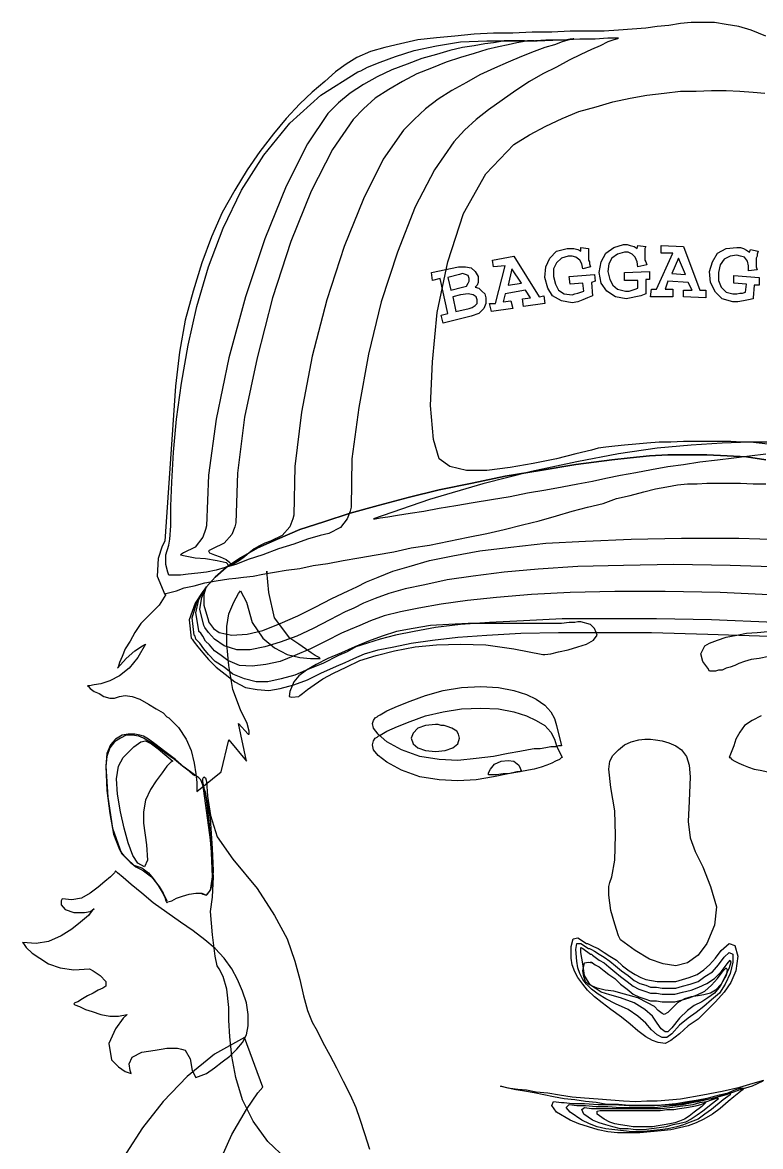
# Model space of a CAD drawing. Extents: x 115 to 1469, y 94 to 338.
# Drawn here: x 237.3565 to 237.5165, y 246.5537 to 246.7973 of the extents above; entities that cross this region are included whole.
import ezdxf

# ---------------------------------------------------------------- set-up
doc = ezdxf.new("R2010")
doc.units = 0
for name, color, linetype in [('1', 7, 'CONTINUOUS'), ('2', 7, 'CONTINUOUS'), ('4', 7, 'CONTINUOUS'), ('5', 7, 'CONTINUOUS'), ('7', 7, 'CONTINUOUS')]:
    doc.layers.add(name, color=color, linetype=linetype)

msp = doc.modelspace()

# ---------------------------------------------------------------- linework, layer by layer
at = {"layer": '1', "linetype": 'Continuous'}
for points in [[(237.5177, 246.70257), (237.5135, 246.7032), (237.5093, 246.70341), (237.50488, 246.70362), (237.50068, 246.70362), (237.49648, 246.70362), (237.49249, 246.70341), (237.48829, 246.70299), (237.4843, 246.70257), (237.47653, 246.70152), (237.46875, 246.70026), (237.46119, 246.699), (237.45404, 246.69753), (237.4469, 246.69606), (237.44017, 246.69437), (237.43366, 246.69269), (237.42756, 246.69102), (237.42189, 246.68912), (237.41664, 246.68744), (237.41181, 246.68534), (237.4076, 246.68345), (237.40382, 246.68135), (237.40067, 246.67925), (237.39835, 246.67715), (237.39647, 246.67505), (237.39563, 246.674), (237.39395, 246.67147), (237.39268, 246.6679), (237.3931, 246.66391)], [(237.39373, 246.66454), (237.39332, 246.66832), (237.39437, 246.67168), (237.39583, 246.6742), (237.39647, 246.67505), (237.39835, 246.67715), (237.40067, 246.67925), (237.40382, 246.68135), (237.4076, 246.68345), (237.41181, 246.68534), (237.41664, 246.68744), (237.42189, 246.68912), (237.42756, 246.69102), (237.43366, 246.69269), (237.44017, 246.69437), (237.4469, 246.69606), (237.45404, 246.69753), (237.46119, 246.699), (237.46875, 246.70026), (237.47653, 246.70152), (237.4843, 246.70257), (237.48829, 246.70299), (237.49249, 246.70341), (237.49648, 246.70362), (237.50068, 246.70362), (237.50488, 246.70362), (237.5093, 246.70341), (237.5135, 246.7032), (237.5177, 246.70257)], [(237.39478, 246.66559), (237.39415, 246.66937), (237.39478, 246.67231), (237.39583, 246.6742), (237.39647, 246.67505), (237.39835, 246.67715), (237.40067, 246.67925), (237.40382, 246.68135), (237.4076, 246.68345), (237.41181, 246.68534), (237.41664, 246.68744), (237.42189, 246.68912), (237.42756, 246.69102), (237.43366, 246.69269), (237.44017, 246.69437), (237.4469, 246.69606), (237.45404, 246.69753), (237.46119, 246.699), (237.46875, 246.70026), (237.47653, 246.70152), (237.4843, 246.70257), (237.48829, 246.70299), (237.49249, 246.70341), (237.49648, 246.70362), (237.50068, 246.70362), (237.50488, 246.70362), (237.5093, 246.70341), (237.5135, 246.7032), (237.5177, 246.70257)], [(237.39583, 246.66664), (237.395, 246.67021), (237.39542, 246.67273), (237.39605, 246.67441), (237.39647, 246.67505), (237.39835, 246.67715), (237.40067, 246.67925), (237.40382, 246.68135), (237.4076, 246.68345), (237.41181, 246.68534), (237.41664, 246.68744), (237.42189, 246.68912), (237.42756, 246.69102), (237.43366, 246.69269), (237.44017, 246.69437), (237.4469, 246.69606), (237.45404, 246.69753), (237.46119, 246.699), (237.46875, 246.70026), (237.47653, 246.70152), (237.4843, 246.70257), (237.48829, 246.70299), (237.49249, 246.70341), (237.49648, 246.70362), (237.50068, 246.70362), (237.50488, 246.70362), (237.5093, 246.70341), (237.5135, 246.7032), (237.5177, 246.70257)], [(237.5177, 246.70257), (237.5135, 246.7032), (237.5093, 246.70341), (237.50488, 246.70362), (237.50068, 246.70362), (237.49648, 246.70362), (237.49249, 246.70341), (237.48829, 246.70299), (237.4843, 246.70257), (237.47653, 246.70152), (237.46875, 246.70026), (237.46119, 246.699), (237.45404, 246.69753), (237.4469, 246.69606), (237.44017, 246.69437), (237.43366, 246.69269), (237.42756, 246.69102), (237.42189, 246.68912), (237.41664, 246.68744), (237.41181, 246.68534), (237.4076, 246.68345), (237.40382, 246.68135), (237.40067, 246.67925), (237.39835, 246.67715), (237.39647, 246.67505), (237.39625, 246.67462), (237.39583, 246.67336), (237.39583, 246.67105), (237.39688, 246.66769)], [(237.39688, 246.66769), (237.39688, 246.66748), (237.3973, 246.66685), (237.39794, 246.66601), (237.3992, 246.66516), (237.40193, 246.66454), (237.40529, 246.66475), (237.40865, 246.66559), (237.41244, 246.66706), (237.41622, 246.66874), (237.42, 246.67063), (237.42358, 246.67252), (237.42715, 246.6742), (237.42903, 246.67505), (237.43113, 246.6761), (237.43366, 246.67715), (237.43681, 246.6784), (237.44038, 246.67945), (237.4448, 246.68072), (237.44984, 246.68177), (237.45572, 246.68282), (237.46244, 246.68366), (237.47001, 246.6845), (237.47863, 246.68492), (237.4885, 246.68534), (237.49942, 246.68555), (237.51182, 246.68555), (237.52547, 246.68513)], [(237.52337, 246.67925), (237.50993, 246.67967), (237.49774, 246.67988), (237.48682, 246.67967), (237.47695, 246.67945), (237.46833, 246.67883), (237.46098, 246.6782), (237.45425, 246.67735), (237.44858, 246.67652), (237.44375, 246.67546), (237.43954, 246.67462), (237.43597, 246.67357), (237.43303, 246.67252), (237.43051, 246.67147), (237.42841, 246.67042), (237.42651, 246.66958), (237.42315, 246.6679), (237.41958, 246.66601), (237.41601, 246.66433), (237.41244, 246.66306), (237.40907, 246.66201), (237.40592, 246.66139), (237.40298, 246.66139), (237.40025, 246.66223), (237.39815, 246.6637), (237.39688, 246.66516), (237.39605, 246.66621), (237.39583, 246.66664)], [(237.52149, 246.67315), (237.50783, 246.67378), (237.49585, 246.674), (237.48493, 246.674), (237.47526, 246.67378), (237.46686, 246.67336), (237.45929, 246.67273), (237.45299, 246.6721), (237.44732, 246.67126), (237.44248, 246.67042), (237.43849, 246.66958), (237.43492, 246.66874), (237.43198, 246.66769), (237.42966, 246.66664), (237.42756, 246.6658), (237.42568, 246.66496), (237.42231, 246.66328), (237.41895, 246.66159), (237.41559, 246.66013), (237.41244, 246.65886), (237.40929, 246.65823), (237.40634, 246.65781), (237.40361, 246.65802), (237.40109, 246.65908), (237.39962, 246.66013), (237.39815, 246.66118), (237.3971, 246.66244), (237.39625, 246.66328), (237.39563, 246.66433), (237.3952, 246.66496), (237.39478, 246.66538), (237.39478, 246.66559)], [(237.51959, 246.66727), (237.50593, 246.6679), (237.49396, 246.66811), (237.48304, 246.66811), (237.47358, 246.66811), (237.46518, 246.66769), (237.45782, 246.66727), (237.45152, 246.66685), (237.44605, 246.66621), (237.44143, 246.66538), (237.43744, 246.66454), (237.43408, 246.6637), (237.43135, 246.66286), (237.42883, 246.66201), (237.42693, 246.66096), (237.42504, 246.66013), (237.42168, 246.65844), (237.41853, 246.65718), (237.41559, 246.65592), (237.41264, 246.65508), (237.40971, 246.65445), (237.40719, 246.65445), (237.40466, 246.65508), (237.40214, 246.65613), (237.40025, 246.65761), (237.39835, 246.65886), (237.39688, 246.66034), (237.39583, 246.66159), (237.395, 246.66286), (237.39415, 246.6637), (237.39395, 246.66433), (237.39373, 246.66454)], [(237.41643, 246.6513), (237.41664, 246.65151), (237.41727, 246.65193), (237.41832, 246.65277), (237.41979, 246.65382), (237.42168, 246.65508), (237.42399, 246.65634), (237.42673, 246.65761), (237.42966, 246.65908), (237.43324, 246.66013), (237.43723, 246.66118), (237.44165, 246.66201), (237.44627, 246.66244), (237.45152, 246.66264), (237.45699, 246.66244), (237.46308, 246.66159), (237.46938, 246.66034), (237.4698, 246.66034), (237.47106, 246.66054), (237.47275, 246.66096), (237.47485, 246.66139), (237.47695, 246.66201), (237.47883, 246.66264), (237.48031, 246.66349), (237.48115, 246.66454), (237.48093, 246.66516), (237.48052, 246.66601), (237.47988, 246.66664), (237.47968, 246.66685), (237.47758, 246.66748), (237.47737, 246.66748), (237.47695, 246.66748), (237.47631, 246.66727), (237.47505, 246.66727), (237.47338, 246.66706), (237.47128, 246.66706), (237.46854, 246.66706), (237.46518, 246.66706), (237.46139, 246.66706), (237.45741, 246.66706), (237.4532, 246.66706), (237.449, 246.66685), (237.445, 246.66664), (237.44122, 246.66601), (237.43765, 246.66538), (237.4345, 246.66433), (237.43156, 246.66328), (237.42861, 246.66201), (237.42568, 246.66076), (237.42273, 246.65949), (237.42021, 246.65823), (237.41811, 246.65697), (237.41643, 246.65571), (237.41538, 246.65445), (237.41454, 246.65235), (237.41433, 246.6513), (237.41496, 246.65109), (237.41643, 246.6513)], [(237.3931, 246.66391), (237.39332, 246.6637), (237.39373, 246.66306), (237.39458, 246.66201), (237.39563, 246.66076), (237.39688, 246.65928), (237.39857, 246.65761), (237.40045, 246.65613), (237.40256, 246.65445), (237.40487, 246.65319), (237.40739, 246.65277), (237.40992, 246.65256), (237.41244, 246.65298), (237.41538, 246.65382), (237.41832, 246.65487), (237.42126, 246.65634), (237.42463, 246.65781), (237.42651, 246.65866), (237.42841, 246.65949), (237.43072, 246.66054), (237.43366, 246.66139), (237.43702, 246.66201), (237.4408, 246.66286), (237.44542, 246.66349), (237.45089, 246.66411), (237.45719, 246.66454), (237.46455, 246.66496), (237.47275, 246.66516), (237.4822, 246.66516), (237.49292, 246.66516), (237.5051, 246.66475), (237.51854, 246.66433)], [(237.50551, 246.65676), (237.5051, 246.65739), (237.50405, 246.65886), (237.50363, 246.66054), (237.50446, 246.66223), (237.50551, 246.66286), (237.5072, 246.66349), (237.50908, 246.66411), (237.5114, 246.66454), (237.5135, 246.66496), (237.51581, 246.66516), (237.51812, 246.66538)], [(237.51833, 246.65991), (237.51623, 246.65949), (237.51455, 246.65928), (237.51308, 246.65886), (237.51182, 246.65844), (237.51098, 246.65802), (237.50993, 246.65761), (237.50908, 246.65739), (237.50825, 246.65697), (237.5074, 246.65697), (237.50678, 246.65676), (237.50615, 246.65676), (237.50551, 246.65676)], [(237.43366, 246.6471), (237.43408, 246.64731), (237.43555, 246.64815), (237.43786, 246.6492), (237.4406, 246.65025), (237.44395, 246.65151), (237.44774, 246.65256), (237.45173, 246.65319), (237.45594, 246.6534), (237.45971, 246.65319), (237.46308, 246.65256), (237.46581, 246.65172), (237.46791, 246.65067), (237.4698, 246.64941), (237.47106, 246.64794), (237.4719, 246.64647), (237.47233, 246.645), (237.47338, 246.64058), (237.47316, 246.64058), (237.47275, 246.64058), (237.47211, 246.64037), (237.47106, 246.64037), (237.47001, 246.64017), (237.46875, 246.63995), (237.46749, 246.63995), (237.46623, 246.63974), (237.46434, 246.63932), (237.46181, 246.6389), (237.45866, 246.63827), (237.45488, 246.63785), (237.45089, 246.63743), (237.4469, 246.63764), (237.4427, 246.63827), (237.4387, 246.63974), (237.43555, 246.64142), (237.43366, 246.6431), (237.43261, 246.64437), (237.4324, 246.64542), (237.43261, 246.64605), (237.43303, 246.64667), (237.43345, 246.64689), (237.43366, 246.6471)], [(237.3952, 246.63323), (237.39478, 246.63365), (237.39352, 246.63449), (237.39163, 246.63596), (237.38975, 246.63764), (237.38743, 246.63932), (237.38554, 246.64079), (237.38386, 246.64205), (237.38281, 246.64269), (237.38196, 246.64289), (237.38091, 246.6431), (237.37944, 246.6431), (237.37819, 246.64289), (237.37671, 246.64205), (237.37566, 246.64079), (237.37482, 246.6389), (237.37461, 246.63617), (237.37503, 246.62945), (237.37608, 246.62273), (237.37798, 246.61726), (237.38071, 246.61474), (237.38239, 246.61411), (237.38386, 246.61306), (237.38491, 246.61179), (237.38596, 246.61032), (237.3868, 246.60886), (237.38743, 246.6078), (237.38764, 246.60696), (237.38785, 246.60654), (237.38806, 246.60675), (237.3889, 246.60696), (237.38995, 246.60759), (237.39121, 246.60801), (237.39268, 246.60844), (237.39415, 246.60864), (237.39542, 246.60864), (237.39647, 246.60822), (237.39668, 246.60844), (237.3973, 246.60927), (237.39773, 246.61074), (237.39794, 246.61348), (237.39773, 246.61831), (237.3973, 246.62483), (237.39625, 246.6305), (237.3952, 246.63323)], [(237.38911, 246.63722), (237.3887, 246.63701), (237.38785, 246.63617), (237.3868, 246.6347), (237.38554, 246.63302), (237.38428, 246.63113), (237.38323, 246.62881), (237.38281, 246.6263), (237.38281, 246.62378), (237.38344, 246.61915), (237.38365, 246.61579), (237.38301, 246.61432), (237.38155, 246.61516), (237.3805, 246.61684), (237.37944, 246.61957), (237.37861, 246.62273), (237.37776, 246.6263), (237.37713, 246.63008), (237.37693, 246.63343), (237.37734, 246.63617), (237.37839, 246.63807), (237.38071, 246.64037), (237.38218, 246.64142), (237.38323, 246.64163), (237.38449, 246.641), (237.38596, 246.63995), (237.38743, 246.63869), (237.3887, 246.63764), (237.38911, 246.63722)], [(237.4927, 246.64205), (237.49375, 246.64184), (237.49522, 246.64163), (237.49669, 246.64122), (237.49816, 246.64058), (237.49942, 246.63974), (237.50047, 246.63827), (237.5011, 246.63638), (237.50131, 246.63386), (237.5011, 246.62861), (237.50089, 246.62419), (237.50131, 246.62062), (237.50236, 246.61768), (237.50405, 246.61432), (237.50573, 246.61011), (237.50698, 246.6057), (237.50657, 246.60171), (237.50488, 246.59772), (237.503, 246.5952), (237.50068, 246.59352), (237.49816, 246.59288), (237.49543, 246.5933), (237.49249, 246.59435), (237.48934, 246.59625), (237.48619, 246.59855), (237.48577, 246.5994), (237.48493, 246.60192), (237.48409, 246.60486), (237.48367, 246.60822), (237.48367, 246.61011), (237.48388, 246.61096), (237.4843, 246.61221), (237.48493, 246.61579), (237.48514, 246.62125), (237.48493, 246.6265), (237.48409, 246.63155), (237.48367, 246.63554), (237.48388, 246.63722), (237.48451, 246.63848), (237.48577, 246.63974), (237.48703, 246.64079), (237.4885, 246.64142), (237.49019, 246.64184), (237.49144, 246.64205), (237.4927, 246.64205)], [(237.41369, 246.55107), (237.40971, 246.55485), (237.40655, 246.55926), (237.40424, 246.56389), (237.40277, 246.56872), (237.40193, 246.57334), (237.40151, 246.57754), (237.4013, 246.58111), (237.4013, 246.58385), (237.40088, 246.58784), (237.40004, 246.59057), (237.3992, 246.59225), (237.39878, 246.59288), (237.39835, 246.59498), (237.39773, 246.5996), (237.3973, 246.60465), (237.39773, 246.6078), (237.39794, 246.61221), (237.3973, 246.6202), (237.39625, 246.62818), (237.39563, 246.63238), (237.39563, 246.63343), (237.39583, 246.63386), (237.39625, 246.63365), (237.39647, 246.63281), (237.39668, 246.62966), (237.3973, 246.62545), (237.39878, 246.62083), (237.40214, 246.61599), (237.40739, 246.60969), (237.41117, 246.60381), (237.41391, 246.59877), (237.41559, 246.59393), (237.41664, 246.58994), (237.41748, 246.58637), (237.41832, 246.58321), (237.41937, 246.5807), (237.42042, 246.57881), (237.42168, 246.57628), (237.42315, 246.57355), (237.42463, 246.57082), (237.42609, 246.56788), (237.42756, 246.56494), (237.42883, 246.5622), (237.42966, 246.55969), (237.43072, 246.55653), (237.43177, 246.55317)], [(237.48662, 246.59288), (237.48808, 246.59183), (237.48934, 246.591), (237.4906, 246.59036), (237.49165, 246.58994), (237.49292, 246.58973), (237.49417, 246.58952), (237.49543, 246.58952), (237.49669, 246.58952), (237.49816, 246.58952), (237.49963, 246.58994), (237.5011, 246.59036), (237.50278, 246.591), (237.50425, 246.59205), (237.50551, 246.5931), (237.50678, 246.59457), (237.50803, 246.59625), (237.50972, 246.59772), (237.51098, 246.5973), (237.51161, 246.59498), (237.51119, 246.59183), (237.51013, 246.58931), (237.50867, 246.58721), (237.50678, 246.58511), (237.50488, 246.58321), (237.503, 246.58133), (237.50089, 246.57986), (237.499, 246.57818), (237.49711, 246.57671), (237.49585, 246.57608), (237.49438, 246.57628), (237.49312, 246.57671), (237.49165, 246.57754), (237.48997, 246.57881), (237.48829, 246.58028), (237.4864, 246.58175), (237.48409, 246.58343), (237.4822, 246.5849), (237.48052, 246.58616), (237.47905, 246.58763), (237.478, 246.58889), (237.47695, 246.59036), (237.47631, 246.59162), (237.47568, 246.5931), (237.47548, 246.59457), (237.47548, 246.59709), (237.4759, 246.59877), (237.47695, 246.59898), (237.47883, 246.59772), (237.47905, 246.59772), (237.47947, 246.5975), (237.48031, 246.59709), (237.48136, 246.59667), (237.48262, 246.59582), (237.48388, 246.59498), (237.48535, 246.59415), (237.48662, 246.59288)], [(237.4864, 246.59183), (237.48787, 246.59078), (237.48913, 246.58973), (237.49039, 246.5891), (237.49165, 246.58868), (237.4927, 246.58826), (237.49396, 246.58826), (237.49522, 246.58805), (237.49669, 246.58805), (237.49816, 246.58805), (237.49963, 246.58847), (237.50131, 246.58889), (237.503, 246.58952), (237.50446, 246.59057), (237.50615, 246.59162), (237.5074, 246.5931), (237.50867, 246.59477), (237.50972, 246.59582), (237.51056, 246.5954), (237.51056, 246.59372), (237.50993, 246.5912), (237.50888, 246.58889), (237.50762, 246.587), (237.50593, 246.58553), (237.50425, 246.58406), (237.50258, 246.5828), (237.50089, 246.58153), (237.499, 246.58006), (237.49732, 246.57818), (237.49627, 246.57733), (237.49522, 246.57733), (237.49417, 246.57796), (237.49292, 246.57901), (237.49165, 246.58048), (237.48997, 246.58196), (237.48787, 246.58343), (237.48514, 246.58469), (237.48304, 246.58574), (237.48136, 246.58679), (237.47988, 246.58784), (237.47883, 246.58889), (237.478, 246.58994), (237.47737, 246.5912), (237.47695, 246.59247), (237.47673, 246.59393), (237.47653, 246.59645), (237.47673, 246.59772), (237.47758, 246.59772), (237.47926, 246.59667), (237.47947, 246.59667), (237.47988, 246.59645), (237.48052, 246.59604), (237.48157, 246.5954), (237.48262, 246.59477), (237.48388, 246.59393), (237.48514, 246.59288), (237.4864, 246.59183)], [(237.47968, 246.5954), (237.47988, 246.5954), (237.4801, 246.5952), (237.48073, 246.59477), (237.48157, 246.59415), (237.48262, 246.59352), (237.48367, 246.59267), (237.48493, 246.59162), (237.48619, 246.59057), (237.48767, 246.58952), (237.48892, 246.58847), (237.49019, 246.58784), (237.49144, 246.58742), (237.4927, 246.587), (237.49396, 246.587), (237.49522, 246.58679), (237.49648, 246.58679), (237.49795, 246.58679), (237.49963, 246.58721), (237.50153, 246.58763), (237.5032, 246.58826), (237.50488, 246.5891), (237.50657, 246.59015), (237.50803, 246.59162), (237.5093, 246.5933), (237.50993, 246.59415), (237.51013, 246.59372), (237.50972, 246.59247), (237.50888, 246.59057), (237.50783, 246.58847), (237.50657, 246.587), (237.5051, 246.58595), (237.50383, 246.58511), (237.50215, 246.58427), (237.50068, 246.58321), (237.499, 246.58153), (237.49732, 246.57943), (237.49648, 246.57859), (237.49585, 246.57859), (237.49501, 246.57923), (237.49417, 246.58048), (237.49312, 246.58196), (237.49144, 246.58343), (237.48913, 246.5849), (237.48619, 246.58595), (237.48388, 246.58658), (237.48199, 246.58721), (237.48073, 246.58805), (237.47968, 246.58868), (237.47905, 246.58973), (237.47842, 246.59078), (237.47821, 246.59183), (237.478, 246.5933), (237.47758, 246.59582), (237.47758, 246.59687), (237.478, 246.59667), (237.47968, 246.5954)], [(237.47968, 246.59372), (237.47988, 246.59372), (237.4801, 246.59352), (237.48073, 246.5931), (237.48157, 246.59267), (237.48262, 246.59183), (237.48367, 246.591), (237.48493, 246.59015), (237.48619, 246.58889), (237.48767, 246.58784), (237.48892, 246.58679), (237.49019, 246.58616), (237.49144, 246.58574), (237.4927, 246.58532), (237.49396, 246.58532), (237.49522, 246.58511), (237.49648, 246.58511), (237.49795, 246.58511), (237.49963, 246.58553), (237.5011, 246.58595), (237.50278, 246.58658), (237.50446, 246.58742), (237.50593, 246.58868), (237.5072, 246.59015), (237.50845, 246.59183), (237.50908, 246.59247), (237.5093, 246.59205), (237.50908, 246.59078), (237.50803, 246.58889), (237.50678, 246.58763), (237.50573, 246.587), (237.50425, 246.58658), (237.503, 246.58637), (237.50153, 246.58616), (237.50005, 246.58574), (237.49858, 246.5849), (237.49732, 246.58364), (237.49648, 246.5828), (237.49564, 246.58238), (237.49522, 246.58259), (237.49438, 246.58321), (237.49355, 246.58406), (237.49207, 246.5849), (237.48997, 246.58595), (237.48703, 246.58679), (237.48472, 246.58742), (237.48283, 246.58763), (237.48115, 246.58805), (237.4801, 246.58847), (237.47926, 246.58889), (237.47863, 246.58952), (237.47821, 246.59057), (237.478, 246.59183), (237.47842, 246.59352), (237.47926, 246.59372), (237.4801, 246.59352), (237.47968, 246.59372)], [(237.51707, 246.56788), (237.51476, 246.56683), (237.51203, 246.56599), (237.50908, 246.56494), (237.50593, 246.56409), (237.50236, 246.56347), (237.49879, 246.56284), (237.4948, 246.56262), (237.4927, 246.56262), (237.49039, 246.56262), (237.48808, 246.56262), (237.48577, 246.56284), (237.48325, 246.56284), (237.48093, 246.56326), (237.47863, 246.56347), (237.47631, 246.56389), (237.474, 246.56409), (237.47169, 246.56452), (237.46959, 246.56494), (237.46749, 246.56536), (237.46539, 246.56577), (237.46349, 246.56599), (237.46181, 246.56641), (237.46014, 246.56683), (237.46034, 246.56683), (237.46119, 246.56662), (237.46224, 246.56641), (237.46392, 246.56619), (237.46581, 246.56599), (237.46791, 246.56557), (237.47043, 246.56536), (237.47295, 246.56494), (237.47568, 246.56452), (237.47842, 246.56431), (237.48136, 246.56409), (237.48409, 246.56389), (237.48682, 246.56367), (237.48955, 246.56347), (237.49187, 246.56367), (237.49417, 246.56367), (237.49921, 246.56409), (237.50405, 246.56494), (237.50825, 246.56577), (237.51203, 246.56662), (237.51497, 246.56746), (237.51728, 246.56809)], [(237.50783, 246.56199), (237.50615, 246.56074), (237.50425, 246.55969), (237.50258, 246.55884), (237.50089, 246.55821), (237.499, 246.55779), (237.49711, 246.55737), (237.49501, 246.55716), (237.4927, 246.55695), (237.49039, 246.55674), (237.48787, 246.55674), (237.48556, 246.55674), (237.48346, 246.55695), (237.48136, 246.55737), (237.47926, 246.558), (237.47715, 246.55864), (237.47526, 246.55947), (237.47233, 246.56115), (237.47128, 246.56262), (237.47169, 246.56347), (237.47338, 246.56326), (237.474, 246.56326), (237.47568, 246.56304), (237.47842, 246.56304), (237.48136, 246.56284), (237.48472, 246.56284), (237.48808, 246.56262), (237.49102, 246.56262), (237.49355, 246.56262), (237.49585, 246.56284), (237.49816, 246.56304), (237.50068, 246.56347), (237.503, 246.56389), (237.5053, 246.56431), (237.50762, 246.56494), (237.50951, 246.56536), (237.51098, 246.56599), (237.51203, 246.56641), (237.51266, 246.56641), (237.51287, 246.56641), (237.51266, 246.56599), (237.51182, 246.56536), (237.51077, 246.56452), (237.50951, 246.56347), (237.50783, 246.56199)], [(237.50593, 246.56179), (237.50446, 246.56074), (237.503, 246.55969), (237.50131, 246.55905), (237.49984, 246.55842), (237.49837, 246.558), (237.49648, 246.55758), (237.4948, 246.55737), (237.4927, 246.55716), (237.4906, 246.55695), (237.48872, 246.55695), (237.48682, 246.55716), (237.48493, 246.55737), (237.48304, 246.55758), (237.48115, 246.558), (237.47947, 246.55864), (237.47778, 246.55947), (237.47526, 246.56115), (237.47443, 246.5622), (237.47505, 246.56284), (237.47673, 246.56262), (237.47737, 246.56262), (237.47863, 246.56262), (237.48093, 246.56242), (237.48346, 246.56242), (237.48619, 246.5622), (237.48892, 246.5622), (237.49144, 246.5622), (237.49355, 246.5622), (237.49543, 246.56242), (237.49753, 246.56262), (237.49963, 246.56284), (237.50173, 246.56326), (237.50363, 246.56367), (237.50551, 246.56409), (237.5072, 246.56452), (237.50845, 246.56494), (237.50993, 246.56536), (237.50993, 246.56494), (237.50845, 246.56389), (237.50593, 246.56179)], [(237.50405, 246.56137), (237.50278, 246.56052), (237.50153, 246.55969), (237.50026, 246.55905), (237.49879, 246.55864), (237.49753, 246.55842), (237.49606, 246.558), (237.49459, 246.55779), (237.49292, 246.55758), (237.49124, 246.55737), (237.48955, 246.55737), (237.48787, 246.55758), (237.48619, 246.55758), (237.48451, 246.558), (237.48304, 246.55842), (237.48157, 246.55884), (237.4801, 246.55947), (237.47821, 246.56074), (237.47778, 246.56179), (237.47842, 246.5622), (237.47988, 246.56199), (237.48031, 246.56199), (237.48136, 246.56199), (237.48325, 246.56199), (237.48514, 246.56199), (237.48745, 246.56199), (237.48977, 246.56199), (237.49187, 246.56199), (237.49355, 246.56199), (237.49501, 246.56199), (237.4969, 246.5622), (237.49858, 246.56242), (237.50026, 246.56262), (237.50194, 246.56284), (237.50341, 246.56326), (237.50488, 246.56347), (237.50593, 246.56389), (237.5072, 246.56431), (237.5074, 246.56409), (237.50615, 246.56304), (237.50405, 246.56137)], [(237.48325, 246.56157), (237.48346, 246.56157), (237.48451, 246.56157), (237.48577, 246.56157), (237.48724, 246.56157), (237.48892, 246.56157), (237.4906, 246.56157), (237.49229, 246.56157), (237.49355, 246.56157), (237.4948, 246.56157), (237.49627, 246.56179), (237.49774, 246.56179), (237.499, 246.56199), (237.50047, 246.5622), (237.50173, 246.56242), (237.50278, 246.56262), (237.50363, 246.56284), (237.50468, 246.56326), (237.50468, 246.56326), (237.50383, 246.56242), (237.50215, 246.56115), (237.5011, 246.56032), (237.50005, 246.55969), (237.499, 246.55926), (237.49795, 246.55884), (237.4969, 246.55864), (237.49564, 246.55842), (237.49438, 246.55821), (237.49312, 246.558), (237.49165, 246.558), (237.49019, 246.558), (237.48892, 246.558), (237.48767, 246.55821), (237.48619, 246.55842), (237.48493, 246.55864), (237.48388, 246.55905), (237.48262, 246.55969), (237.48115, 246.56074), (237.48115, 246.56137), (237.48178, 246.56157), (237.48325, 246.56157)]]:
    msp.add_lwpolyline(points, dxfattribs=at)
at = {"layer": '2', "linetype": 'Continuous'}
for points in [[(237.38764, 246.67336), (237.38764, 246.67336), (237.38617, 246.67105), (237.38365, 246.66853), (237.38218, 246.66706), (237.38091, 246.66516), (237.37986, 246.66328), (237.37881, 246.66159), (237.37819, 246.65991), (237.37756, 246.65866), (237.37734, 246.65781), (237.37713, 246.65739), (237.37903, 246.65949), (237.38091, 246.66118), (237.3826, 246.66223), (237.38323, 246.66264), (237.38155, 246.65971), (237.37966, 246.65739), (237.37756, 246.65571), (237.37546, 246.65466), (237.37356, 246.65403), (237.37209, 246.65382), (237.37104, 246.65361), (237.37062, 246.65361), (237.37083, 246.6534), (237.37125, 246.65298), (237.37209, 246.65235), (237.37314, 246.65193), (237.37419, 246.6513), (237.37546, 246.65088), (237.37651, 246.65088), (237.37756, 246.6513), (237.37881, 246.65151), (237.38029, 246.6513), (237.38196, 246.65067), (237.38386, 246.64962), (237.38554, 246.64857), (237.38701, 246.64772), (237.38785, 246.64689), (237.38827, 246.64667), (237.39037, 246.64457), (237.39205, 246.64205), (237.3931, 246.63953), (237.39373, 246.6368), (237.39415, 246.63449), (237.39437, 246.6326), (237.39437, 246.63113), (237.39437, 246.63071), (237.39962, 246.63491), (237.4013, 246.64184), (237.40508, 246.63722), (237.4034, 246.64542), (237.4055, 246.6431), (237.40571, 246.6431), (237.40571, 246.64374), (237.40529, 246.64542), (237.40382, 246.64836), (237.40214, 246.65277), (237.4013, 246.65802), (237.40088, 246.66264), (237.40088, 246.66643), (237.4013, 246.66916), (237.40235, 246.67168), (237.4034, 246.67357), (237.40382, 246.6742), (237.40508, 246.67168), (237.40634, 246.66727), (237.40865, 246.66391), (237.41117, 246.66181), (237.41391, 246.66034), (237.41664, 246.65971), (237.41895, 246.65949), (237.42042, 246.65949), (237.42105, 246.65949), (237.42105, 246.65949), (237.42084, 246.65971), (237.42042, 246.65991), (237.42, 246.66013), (237.41916, 246.66076), (237.4179, 246.66159), (237.41643, 246.66264), (237.41454, 246.66391), (237.41117, 246.66832), (237.40992, 246.67378), (237.40949, 246.6784), (237.40949, 246.67798)], [(237.39395, 246.63407), (237.39352, 246.63428), (237.39268, 246.63512), (237.39121, 246.63617), (237.38953, 246.63764), (237.38764, 246.6389), (237.38575, 246.64037), (237.38406, 246.64142), (237.38281, 246.64227), (237.38176, 246.64269), (237.38029, 246.64289), (237.37903, 246.64289), (237.37776, 246.64227), (237.37651, 246.64142), (237.37546, 246.64017), (237.37482, 246.63827), (237.37461, 246.63617), (237.37482, 246.63092), (237.37546, 246.62588), (237.37629, 246.62146), (237.37756, 246.6181), (237.37776, 246.61768), (237.37861, 246.61663), (237.37986, 246.61537), (237.38113, 246.61432), (237.38196, 246.61389), (237.38281, 246.61348), (237.38365, 246.61284), (237.38449, 246.61221), (237.38533, 246.61116), (237.38617, 246.61011), (237.38701, 246.60864), (237.38785, 246.60696)], [(237.3952, 246.60864), (237.39563, 246.60844), (237.39647, 246.60822), (237.3973, 246.60927), (237.39773, 246.61221), (237.39752, 246.61747), (237.3971, 246.62356), (237.39647, 246.62903), (237.39563, 246.63281)], [(237.37671, 246.61348), (237.37651, 246.61306), (237.37566, 246.61221), (237.37441, 246.61116), (237.37293, 246.60991), (237.37125, 246.60864), (237.36936, 246.60759), (237.36726, 246.60717), (237.36516, 246.60739), (237.36495, 246.60696), (237.36495, 246.60612), (237.36579, 246.60507), (237.36768, 246.60444), (237.36999, 246.60444), (237.37125, 246.60465), (237.37188, 246.60507), (237.37209, 246.60528), (237.37167, 246.60486), (237.37083, 246.60381), (237.36915, 246.60234), (237.36726, 246.60087), (237.36495, 246.5994), (237.36222, 246.59814), (237.35949, 246.59772), (237.35654, 246.59793), (237.35675, 246.59772), (237.35738, 246.59687), (237.35864, 246.59562), (237.36032, 246.59457), (237.36222, 246.5933), (237.36474, 246.59247), (237.36768, 246.59205), (237.37104, 246.59225), (237.37188, 246.59183), (237.37336, 246.59078), (237.37461, 246.58952), (237.37461, 246.58847), (237.37398, 246.58805), (237.37293, 246.58763), (237.37188, 246.587), (237.37062, 246.58637), (237.36957, 246.58574), (237.36852, 246.58511), (237.36789, 246.5849), (237.36768, 246.58469), (237.36789, 246.58448), (237.36894, 246.58406), (237.3702, 246.58343), (237.37167, 246.58301), (237.37356, 246.58238), (237.37546, 246.58196), (237.37734, 246.58196), (237.37924, 246.58238), (237.37839, 246.58153), (237.37671, 246.57923), (237.37524, 246.57608), (237.37587, 246.5725), (237.37629, 246.57208), (237.37734, 246.57103), (237.37881, 246.56998), (237.38008, 246.56956), (237.37986, 246.57019), (237.37966, 246.57166), (237.38029, 246.57313), (237.38239, 246.57418), (237.38386, 246.57439), (237.38533, 246.5746), (237.38659, 246.57481), (237.38785, 246.57503), (237.38911, 246.57503), (237.39016, 246.57503), (237.391, 246.57481), (237.39185, 246.5746), (237.3929, 246.57271), (237.39332, 246.57019), (237.39415, 246.56872), (237.39647, 246.56956), (237.39815, 246.57082), (237.39983, 246.57208), (237.40151, 246.57334), (237.40298, 246.57481), (237.40424, 246.57628), (237.40508, 246.57796), (237.4055, 246.57986), (237.4055, 246.58238), (237.40508, 246.5849), (237.40424, 246.58742), (237.40319, 246.58994), (237.40193, 246.59225), (237.40025, 246.59457), (237.39835, 246.59667), (237.39605, 246.59855), (237.39352, 246.60045), (237.3908, 246.60234), (237.38785, 246.60444), (237.38491, 246.60654), (237.38239, 246.60864), (237.38008, 246.61054), (237.37839, 246.61201), (237.37713, 246.61306), (237.37671, 246.61348)]]:
    msp.add_lwpolyline(points, dxfattribs=at)
at = {"layer": '4', "linetype": 'Continuous'}
for points in [[(237.45005, 246.77149), (237.44585, 246.7654), (237.44165, 246.75741), (237.43786, 246.74754), (237.43429, 246.73682), (237.43156, 246.72547), (237.42946, 246.71392), (237.42798, 246.70278), (237.42778, 246.69227), (237.42756, 246.69144), (237.42693, 246.68975), (237.42546, 246.68786), (237.42294, 246.6866), (237.42105, 246.68618), (237.41832, 246.68534), (237.41538, 246.68429), (237.41202, 246.68324), (237.40865, 246.68198), (237.4055, 246.68093), (237.40277, 246.67988), (237.40045, 246.67925), (237.39857, 246.67862), (237.39647, 246.6782), (237.39458, 246.67798), (237.39247, 246.67778), (237.3908, 246.67757), (237.38953, 246.67757), (237.3887, 246.67757), (237.38827, 246.67757), (237.38806, 246.6782), (237.38764, 246.67988), (237.38764, 246.68198), (237.38827, 246.68408), (237.38848, 246.68534), (237.3887, 246.68828), (237.3887, 246.69249), (237.3889, 246.69774), (237.38932, 246.70425), (237.38995, 246.7114), (237.391, 246.71917), (237.39247, 246.72737), (237.39437, 246.73577), (237.39688, 246.74439), (237.40004, 246.75279), (237.40403, 246.76098), (237.40886, 246.76855), (237.41454, 246.77549), (237.42126, 246.78158), (237.42925, 246.78662), (237.42988, 246.78683), (237.43135, 246.78767), (237.43408, 246.78872), (237.43744, 246.78998), (237.44143, 246.79124), (237.44627, 246.79229), (237.45152, 246.79314), (237.45719, 246.79334), (237.46287, 246.79334), (237.46812, 246.79334), (237.47316, 246.79356), (237.47737, 246.79376), (237.48073, 246.79376), (237.48346, 246.79398), (237.48514, 246.79398), (237.48577, 246.79398), (237.48556, 246.79376), (237.48472, 246.79356), (237.48346, 246.79314), (237.48178, 246.79229), (237.47988, 246.79146), (237.47758, 246.79041), (237.47505, 246.78914), (237.47233, 246.78767), (237.46938, 246.78621), (237.46644, 246.78452), (237.46349, 246.78263), (237.46056, 246.78052), (237.45761, 246.77842), (237.45488, 246.77632), (237.45236, 246.77402), (237.45005, 246.77149)], [(237.43912, 246.77402), (237.43471, 246.76771), (237.43051, 246.7591), (237.42631, 246.7488), (237.42253, 246.73724), (237.41937, 246.72505), (237.41706, 246.71286), (237.41559, 246.7011), (237.41538, 246.69059), (237.41517, 246.68975), (237.41454, 246.68807), (237.41286, 246.68618), (237.41034, 246.68492), (237.40907, 246.6845), (237.40781, 246.68387), (237.40676, 246.68324), (237.40571, 246.6824), (237.40466, 246.68155), (237.40361, 246.68072), (237.40214, 246.67988), (237.40045, 246.67925), (237.39857, 246.67862), (237.39647, 246.6782), (237.39458, 246.67798), (237.39247, 246.67778), (237.3908, 246.67757), (237.38953, 246.67757), (237.3887, 246.67757), (237.38827, 246.67757), (237.38806, 246.6782), (237.38764, 246.67988), (237.38764, 246.68198), (237.38827, 246.68408), (237.38848, 246.68534), (237.3887, 246.68828), (237.3887, 246.69249), (237.3889, 246.69774), (237.38932, 246.70425), (237.38995, 246.7114), (237.391, 246.71917), (237.39247, 246.72737), (237.39437, 246.73577), (237.39688, 246.74439), (237.40004, 246.75279), (237.40403, 246.76098), (237.40886, 246.76855), (237.41454, 246.77549), (237.42126, 246.78158), (237.42925, 246.78662), (237.42988, 246.78683), (237.43135, 246.78767), (237.43408, 246.78872), (237.43744, 246.78998), (237.44143, 246.79124), (237.44627, 246.79229), (237.45152, 246.79314), (237.45719, 246.79334), (237.46244, 246.79334), (237.46665, 246.79334), (237.47001, 246.79356), (237.47253, 246.79356), (237.47421, 246.79356), (237.47526, 246.79376), (237.4759, 246.79376), (237.4761, 246.79376), (237.4759, 246.79376), (237.47505, 246.79356), (237.47358, 246.79314), (237.4719, 246.79251), (237.4698, 246.79188), (237.46749, 246.79104), (237.46476, 246.78998), (237.46181, 246.78872), (237.45887, 246.78746), (237.45572, 246.78599), (237.45278, 246.78431), (237.44963, 246.78263), (237.44669, 246.78074), (237.44395, 246.77864), (237.44143, 246.77632), (237.43912, 246.77402)], [(237.4282, 246.77632), (237.42378, 246.76982), (237.41916, 246.76078), (237.41474, 246.74985), (237.41076, 246.73766), (237.40739, 246.72463), (237.40466, 246.71181), (237.40319, 246.69963), (237.40277, 246.68891), (237.40256, 246.68807), (237.40193, 246.68639), (237.40025, 246.6845), (237.39773, 246.68324), (237.39688, 246.68282), (237.3971, 246.6824), (237.39815, 246.68198), (237.3994, 246.68155), (237.40067, 246.68093), (237.40151, 246.6803), (237.40172, 246.67988), (237.40045, 246.67925), (237.39857, 246.67862), (237.39647, 246.6782), (237.39458, 246.67798), (237.39247, 246.67778), (237.3908, 246.67757), (237.38953, 246.67757), (237.3887, 246.67757), (237.38827, 246.67757), (237.38806, 246.6782), (237.38764, 246.67988), (237.38764, 246.68198), (237.38827, 246.68408), (237.38848, 246.68534), (237.3887, 246.68828), (237.3887, 246.69249), (237.3889, 246.69774), (237.38932, 246.70425), (237.38995, 246.7114), (237.391, 246.71917), (237.39247, 246.72737), (237.39437, 246.73577), (237.39688, 246.74439), (237.40004, 246.75279), (237.40403, 246.76098), (237.40886, 246.76855), (237.41454, 246.77549), (237.42126, 246.78158), (237.42925, 246.78662), (237.42988, 246.78683), (237.43135, 246.78767), (237.43408, 246.78872), (237.43744, 246.78998), (237.44143, 246.79124), (237.44627, 246.79229), (237.45152, 246.79314), (237.45719, 246.79334), (237.46203, 246.79334), (237.46518, 246.79334), (237.46686, 246.79334), (237.46749, 246.79334), (237.46749, 246.79334), (237.46707, 246.79334), (237.46644, 246.79334), (237.46623, 246.79334), (237.46602, 246.79334), (237.46497, 246.79314), (237.46371, 246.79293), (237.46181, 246.79251), (237.45971, 246.79209), (237.45719, 246.79146), (237.45446, 246.79061), (237.45152, 246.78978), (237.44837, 246.78872), (237.44522, 246.78746), (237.44207, 246.78621), (237.43891, 246.78452), (237.43597, 246.78284), (237.43303, 246.78095), (237.43051, 246.77864), (237.4282, 246.77632)], [(237.38827, 246.67757), (237.38806, 246.6782), (237.38764, 246.67988), (237.38764, 246.68198), (237.38827, 246.68408), (237.38848, 246.68534), (237.3887, 246.68828), (237.3887, 246.69249), (237.3889, 246.69774), (237.38932, 246.70425), (237.38995, 246.7114), (237.391, 246.71917), (237.39247, 246.72737), (237.39437, 246.73577), (237.39688, 246.74439), (237.40004, 246.75279), (237.40403, 246.76098), (237.40886, 246.76855), (237.41454, 246.77549), (237.42126, 246.78158), (237.42925, 246.78662), (237.42988, 246.78683), (237.43135, 246.78767), (237.43408, 246.78872), (237.43744, 246.78998), (237.44143, 246.79124), (237.44627, 246.79229), (237.45152, 246.79314), (237.45719, 246.79334), (237.46181, 246.79334), (237.46434, 246.79334), (237.46539, 246.79334), (237.46497, 246.79334), (237.46413, 246.79334), (237.46266, 246.79334), (237.46161, 246.79334), (237.46119, 246.79334), (237.46098, 246.79334), (237.45992, 246.79314), (237.45866, 246.79293), (237.45677, 246.79271), (237.45446, 246.79229), (237.45194, 246.79188), (237.44921, 246.79124), (237.44627, 246.79041), (237.44312, 246.78956), (237.43997, 246.78831), (237.4366, 246.78704), (237.43345, 246.78557), (237.43051, 246.78389), (237.42756, 246.782), (237.42504, 246.7799), (237.42273, 246.77759), (237.41832, 246.77107), (237.41369, 246.76183), (237.40907, 246.75048), (237.40487, 246.73787), (237.4013, 246.72463), (237.39857, 246.7114), (237.39688, 246.69921), (237.39647, 246.68828), (237.39625, 246.68744), (237.39563, 246.68576), (237.39395, 246.68366), (237.39142, 246.6824), (237.3908, 246.68198), (237.39185, 246.68177), (237.39395, 246.68135), (237.39625, 246.68114), (237.39878, 246.68072), (237.40067, 246.6803), (237.4013, 246.67967), (237.40045, 246.67925), (237.39857, 246.67862), (237.39647, 246.6782), (237.39458, 246.67798), (237.39247, 246.67778), (237.3908, 246.67757), (237.38953, 246.67757), (237.3887, 246.67757), (237.38827, 246.67757)], [(237.51939, 246.70636), (237.51413, 246.70636), (237.50825, 246.70614), (237.50153, 246.70573), (237.49417, 246.70509), (237.48577, 246.70383), (237.47673, 246.70215), (237.46686, 246.70005), (237.45636, 246.69732), (237.4448, 246.69396), (237.43261, 246.68975), (237.43303, 246.68975), (237.43408, 246.68996), (237.43576, 246.69017), (237.43786, 246.69059), (237.4406, 246.69102), (237.44354, 246.69144), (237.4469, 246.69207), (237.45047, 246.69269), (237.45425, 246.69332), (237.45824, 246.69396), (237.46224, 246.69459), (237.46602, 246.69542), (237.47001, 246.69606), (237.47358, 246.69669), (237.47695, 246.69732), (237.4801, 246.69795), (237.48304, 246.69858), (237.48619, 246.69921), (237.48955, 246.69984), (237.49292, 246.70047), (237.49648, 246.7011), (237.49984, 246.70152), (237.50341, 246.70215), (237.5072, 246.70257), (237.51077, 246.70299), (237.51413, 246.70341), (237.5177, 246.70383)]]:
    msp.add_lwpolyline(points, dxfattribs=at)
at = {"layer": '5', "linetype": 'Continuous'}
for points in [[(237.51812, 246.70593), (237.51623, 246.70614), (237.51434, 246.70636), (237.51245, 246.70636), (237.51013, 246.70656), (237.50762, 246.70656), (237.5051, 246.70656), (237.50258, 246.70656), (237.49984, 246.70656), (237.49711, 246.70636), (237.49459, 246.70636), (237.49187, 246.70614), (237.48955, 246.70593), (237.48703, 246.70573), (237.48493, 246.70551), (237.48304, 246.7053), (237.48136, 246.70509), (237.47988, 246.70467), (237.47653, 246.70383), (237.47233, 246.70278), (237.46728, 246.70173), (237.46224, 246.70089), (237.45719, 246.70026), (237.45278, 246.70026), (237.44921, 246.7011), (237.4469, 246.70278), (237.44564, 246.70698), (237.445, 246.71434), (237.44542, 246.7238), (237.44647, 246.73451), (237.44879, 246.74544), (237.45215, 246.75595), (237.45699, 246.76456), (237.46308, 246.77087), (237.46644, 246.77297), (237.47001, 246.77485), (237.47358, 246.77654), (237.47715, 246.77801), (237.48093, 246.77906), (237.48451, 246.78011), (237.48829, 246.78095), (237.49187, 246.78158), (237.49564, 246.782), (237.49921, 246.78242), (237.50258, 246.78242), (237.50593, 246.78263), (237.50908, 246.78263), (237.51203, 246.78242), (237.51497, 246.78221), (237.51749, 246.782)], [(237.49732, 246.74291), (237.50026, 246.74271), (237.49879, 246.74628), (237.49732, 246.74291)], [(237.44942, 246.73934), (237.45194, 246.73997), (237.45278, 246.74019), (237.4532, 246.74081), (237.45341, 246.74124), (237.45341, 246.74186), (237.4532, 246.74249), (237.45257, 246.74271), (237.45194, 246.74291), (237.45131, 246.74271), (237.44879, 246.74207), (237.44942, 246.73934)], [(237.46181, 246.74039), (237.46476, 246.74081), (237.46266, 246.74397), (237.46181, 246.74039)], [(237.45047, 246.73472), (237.45341, 246.73535), (237.45404, 246.73556), (237.45467, 246.73598), (237.45509, 246.7364), (237.45509, 246.73724), (237.45488, 246.73787), (237.45425, 246.73829), (237.4532, 246.7385), (237.45152, 246.73829), (237.44984, 246.73787), (237.45047, 246.73472)]]:
    msp.add_lwpolyline(points, dxfattribs=at)
at = {"layer": '7', "linetype": 'Continuous'}
for points in [[(237.5177, 246.7944), (237.51455, 246.79566), (237.51182, 246.7965), (237.50908, 246.79691), (237.50657, 246.79734), (237.50405, 246.79734), (237.50153, 246.79734), (237.49921, 246.79713), (237.49669, 246.79671), (237.49417, 246.7965), (237.49165, 246.79608), (237.48872, 246.79586), (237.48577, 246.79566), (237.48262, 246.79545), (237.47905, 246.79545), (237.47526, 246.79545), (237.47128, 246.79524), (237.46707, 246.79524), (237.46287, 246.79503), (237.45866, 246.79503), (237.45446, 246.79481), (237.45026, 246.7944), (237.44627, 246.79398), (237.44227, 246.79356), (237.43849, 246.79271), (237.43513, 246.79188), (237.43198, 246.79104), (237.42903, 246.78978), (237.42673, 246.78831), (237.42441, 246.78662), (237.4221, 246.78452), (237.41937, 246.78221), (237.41664, 246.77969), (237.41369, 246.77654), (237.41097, 246.77317), (237.40802, 246.76939), (237.40529, 246.7654), (237.40256, 246.76098), (237.39983, 246.75615), (237.39752, 246.7509), (237.39542, 246.74523), (237.39352, 246.73914), (237.39185, 246.73283), (237.39058, 246.7259), (237.38975, 246.71854), (237.38743, 246.68492), (237.3868, 246.68387), (237.38596, 246.68114), (237.38575, 246.67735), (237.38743, 246.67336)], [(237.478, 246.74081), (237.47526, 246.74061), (237.47505, 246.74229), (237.48052, 246.74271), (237.48073, 246.74124), (237.47988, 246.74102), (237.4801, 246.73809), (237.4801, 246.73809), (237.47905, 246.73766), (237.478, 246.73724), (237.47695, 246.73682), (237.47568, 246.73661), (237.47338, 246.73704), (237.47148, 246.73809), (237.47043, 246.73976), (237.4698, 246.74207), (237.47001, 246.74439), (237.47085, 246.74628), (237.47233, 246.74775), (237.47463, 246.74838), (237.47548, 246.74838), (237.4761, 246.74838), (237.47695, 246.74817), (237.47758, 246.74775), (237.47758, 246.74859), (237.47926, 246.74838), (237.47926, 246.74775), (237.47926, 246.74733), (237.47926, 246.74669), (237.47926, 246.74628), (237.47926, 246.74586), (237.47947, 246.74544), (237.47947, 246.74502), (237.47968, 246.74439), (237.478, 246.74397), (237.47778, 246.74502), (237.47737, 246.74586), (237.47653, 246.74649), (237.47568, 246.74669), (237.47485, 246.74669), (237.47338, 246.74628), (237.47233, 246.74523), (237.47169, 246.74397), (237.47169, 246.74229), (237.47211, 246.74061), (237.47275, 246.73934), (237.474, 246.7385), (237.47568, 246.73829), (237.47631, 246.7385), (237.47695, 246.73871), (237.47758, 246.73892), (237.47821, 246.73914), (237.478, 246.74081)], [(237.48997, 246.74144), (237.48703, 246.74144), (237.48703, 246.74313), (237.49249, 246.74334), (237.49249, 246.74166), (237.49165, 246.74166), (237.49165, 246.73871), (237.49165, 246.7385), (237.4906, 246.73809), (237.48955, 246.73787), (237.4885, 246.73766), (237.48745, 246.73745), (237.48514, 246.73787), (237.48325, 246.73914), (237.48199, 246.74081), (237.48157, 246.74313), (237.48199, 246.74544), (237.48304, 246.74733), (237.48472, 246.74859), (237.48682, 246.74922), (237.48767, 246.74922), (237.48829, 246.74901), (237.48913, 246.7488), (237.48977, 246.74838), (237.48997, 246.74901), (237.49165, 246.7488), (237.49144, 246.74838), (237.49144, 246.74775), (237.49144, 246.74733), (237.49144, 246.74691), (237.49144, 246.74649), (237.49144, 246.74586), (237.49165, 246.74544), (237.49187, 246.74481), (237.48997, 246.74439), (237.48977, 246.74544), (237.48934, 246.74649), (237.48872, 246.74712), (237.48787, 246.74754), (237.48703, 246.74754), (237.48556, 246.74712), (237.4843, 246.74628), (237.48367, 246.74502), (237.48346, 246.74334), (237.48388, 246.74166), (237.48451, 246.74039), (237.48556, 246.73956), (237.48724, 246.73914), (237.48808, 246.73914), (237.48872, 246.73934), (237.48934, 246.73956), (237.48997, 246.73976), (237.48997, 246.74144)], [(237.49753, 246.74733), (237.49501, 246.74733), (237.49501, 246.74901), (237.49984, 246.7488), (237.50341, 246.73934), (237.50468, 246.73934), (237.50468, 246.73766), (237.49984, 246.73787), (237.49984, 246.73934), (237.50173, 246.73934), (237.50089, 246.74102), (237.49648, 246.74124), (237.49585, 246.73956), (237.49753, 246.73956), (237.49753, 246.73787), (237.4927, 246.73787), (237.49292, 246.73956), (237.49396, 246.73956), (237.49753, 246.74733)], [(237.5135, 246.74061), (237.51077, 246.74081), (237.51077, 246.74249), (237.51623, 246.74207), (237.51623, 246.74039), (237.51518, 246.74039), (237.51497, 246.73766), (237.51497, 246.73745), (237.51392, 246.73724), (237.51287, 246.73704), (237.51161, 246.73682), (237.51056, 246.73682), (237.50825, 246.73745), (237.50678, 246.73892), (237.50573, 246.74102), (237.50551, 246.74334), (237.50615, 246.74544), (237.5072, 246.74733), (237.50908, 246.74838), (237.5114, 246.74859), (237.51224, 246.74859), (237.51287, 246.74838), (237.5135, 246.74796), (237.51413, 246.74754), (237.51434, 246.74817), (237.51602, 246.74775), (237.51581, 246.74712), (237.51581, 246.74669), (237.5156, 246.74628), (237.5156, 246.74586), (237.5156, 246.74544), (237.5156, 246.74481), (237.5156, 246.74439), (237.51581, 246.74376), (237.51392, 246.74354), (237.51392, 246.74459), (237.51371, 246.74564), (237.51308, 246.74649), (237.51224, 246.74669), (237.5114, 246.74691), (237.50993, 246.74669), (237.50867, 246.74607), (237.50783, 246.74481), (237.5074, 246.74313), (237.5074, 246.74144), (237.50803, 246.73997), (237.50908, 246.73892), (237.51056, 246.7385), (237.5114, 246.7385), (237.51203, 246.73871), (237.51266, 246.73871), (237.51329, 246.73892), (237.5135, 246.74061)], [(237.46119, 246.74459), (237.45866, 246.74439), (237.45846, 246.74586), (237.46308, 246.74669), (237.46854, 246.73787), (237.46959, 246.73809), (237.4698, 246.7364), (237.46518, 246.73577), (237.46497, 246.73745), (237.46665, 246.73766), (237.4656, 246.73934), (237.46119, 246.7385), (237.46076, 246.73682), (237.46244, 246.73704), (237.46287, 246.73535), (237.45824, 246.73472), (237.45782, 246.7364), (237.45909, 246.7364), (237.46119, 246.74459)], [(237.4471, 246.74186), (237.44542, 246.74144), (237.44522, 246.74313), (237.4511, 246.74439), (237.45257, 246.74439), (237.45383, 246.74418), (237.45467, 246.74334), (237.4553, 246.74229), (237.4553, 246.74166), (237.4553, 246.74102), (237.45509, 246.74039), (237.45467, 246.73997), (237.45551, 246.73976), (237.45614, 246.73914), (237.45677, 246.7385), (237.45699, 246.73766), (237.45699, 246.7364), (237.45656, 246.73535), (237.45551, 246.7343), (237.45383, 246.73367), (237.44774, 246.7322), (237.44732, 246.73388), (237.44879, 246.7343), (237.4471, 246.74186)], [(237.38743, 246.67336), (237.38764, 246.67357), (237.38848, 246.67378), (237.38995, 246.6742), (237.39163, 246.67483), (237.39373, 246.67525), (237.39605, 246.67588), (237.39857, 246.6763), (237.4013, 246.67673), (237.40277, 246.67693), (237.40445, 246.67715), (237.40655, 246.67735), (237.40865, 246.67778), (237.41117, 246.6782), (237.41369, 246.67862), (237.41664, 246.67903), (237.41958, 246.67967), (237.42273, 246.68009), (237.42609, 246.68072), (237.42946, 246.68135), (237.43324, 246.68198), (237.43702, 246.68261), (237.4408, 246.68345), (237.4448, 246.68408), (237.449, 246.68492), (237.4532, 246.68576), (237.45719, 246.6866), (237.46098, 246.68744), (237.46497, 246.68849), (237.46854, 246.68934), (237.47233, 246.69039), (237.47568, 246.69144), (237.47905, 246.69227), (237.48241, 246.69312), (237.48535, 246.69417), (237.48829, 246.69479), (237.49124, 246.69564), (237.49375, 246.69627), (237.49627, 246.69669), (237.49858, 246.69711), (237.50068, 246.69732), (237.50278, 246.69732), (237.50488, 246.69753), (237.5072, 246.69753), (237.50972, 246.69753), (237.51224, 246.69753), (237.51497, 246.69732), (237.5177, 246.69732)], [(237.43366, 246.64269), (237.43408, 246.64289), (237.43555, 246.64374), (237.43786, 246.64479), (237.4406, 246.64584), (237.44395, 246.6471), (237.44774, 246.64794), (237.45173, 246.64857), (237.45594, 246.64877), (237.45971, 246.64857), (237.46308, 246.64794), (237.46581, 246.6471), (237.46791, 246.64605), (237.4698, 246.645), (237.47106, 246.64352), (237.4719, 246.64205), (237.47233, 246.64058), (237.47358, 246.63807), (237.47338, 246.63807), (237.47295, 246.63764), (237.47211, 246.63722), (237.47128, 246.6368), (237.47022, 246.63638), (237.46896, 246.63596), (237.46749, 246.63554), (237.46623, 246.63533), (237.46434, 246.63491), (237.46181, 246.63449), (237.45866, 246.63386), (237.45488, 246.63323), (237.45089, 246.63302), (237.4469, 246.63323), (237.4427, 246.63386), (237.4387, 246.63533), (237.43555, 246.63701), (237.43366, 246.63848), (237.43261, 246.63974), (237.4324, 246.64079), (237.43261, 246.64163), (237.43303, 246.64227), (237.43345, 246.64247), (237.43366, 246.64269)], [(237.43366, 246.64269), (237.43408, 246.64289), (237.43555, 246.64374), (237.43786, 246.64479), (237.4406, 246.64584), (237.44395, 246.6471), (237.44774, 246.64794), (237.45173, 246.64857), (237.45594, 246.64877), (237.45971, 246.64857), (237.46308, 246.64794), (237.46581, 246.6471), (237.46791, 246.64605), (237.4698, 246.645), (237.47106, 246.64352), (237.4719, 246.64205), (237.47233, 246.64058), (237.47358, 246.63807), (237.47338, 246.63807), (237.47295, 246.63764), (237.47211, 246.63722), (237.47128, 246.6368), (237.47022, 246.63638), (237.46896, 246.63596), (237.46749, 246.63554), (237.46623, 246.63533), (237.46434, 246.63491), (237.46181, 246.63449), (237.45866, 246.63386), (237.45488, 246.63323), (237.45089, 246.63302), (237.4469, 246.63323), (237.4427, 246.63386), (237.4387, 246.63533), (237.43555, 246.63701), (237.43366, 246.63848), (237.43261, 246.63974), (237.4324, 246.64079), (237.43261, 246.64163), (237.43303, 246.64227), (237.43345, 246.64247), (237.43366, 246.64269)], [(237.51665, 246.6471), (237.51476, 246.64605), (237.51308, 246.645), (237.51203, 246.64352), (237.51119, 246.64205), (237.51077, 246.64058), (237.50972, 246.63807), (237.50993, 246.63807), (237.51035, 246.63764), (237.51098, 246.63722), (237.51182, 246.6368), (237.51287, 246.63638), (237.51392, 246.63596), (237.51518, 246.63554), (237.51644, 246.63533), (237.51812, 246.63491)], [(237.51665, 246.6471), (237.51476, 246.64605), (237.51308, 246.645), (237.51203, 246.64352), (237.51119, 246.64205), (237.51077, 246.64058), (237.50972, 246.63807), (237.50993, 246.63807), (237.51035, 246.63764), (237.51098, 246.63722), (237.51182, 246.6368), (237.51287, 246.63638), (237.51392, 246.63596), (237.51518, 246.63554), (237.51644, 246.63533), (237.51812, 246.63491)], [(237.44605, 246.63932), (237.44816, 246.63953), (237.44984, 246.64017), (237.45089, 246.641), (237.45131, 246.64227), (237.4511, 246.6431), (237.45068, 246.64374), (237.44963, 246.64437), (237.44858, 246.64479), (237.44795, 246.645), (237.44732, 246.645), (237.44669, 246.6452), (237.44605, 246.6452), (237.44395, 246.645), (237.44227, 246.64437), (237.44122, 246.64332), (237.4408, 246.64227), (237.44122, 246.641), (237.44227, 246.64017), (237.44395, 246.63953), (237.44605, 246.63932)], [(237.45761, 246.63428), (237.45761, 246.6347), (237.45804, 246.63554), (237.45887, 246.63659), (237.46034, 246.63722), (237.46181, 246.63743), (237.46308, 246.63722), (237.46413, 246.63638), (237.46476, 246.63512), (237.46455, 246.63512), (237.46434, 246.63491), (237.46371, 246.63491), (237.46287, 246.6347), (237.46181, 246.63449), (237.46076, 246.63449), (237.45929, 246.63428), (237.45761, 246.63428)], [(237.39857, 246.54875), (237.40193, 246.55632), (237.40508, 246.56179), (237.4076, 246.56536), (237.40865, 246.56662), (237.40466, 246.57733), (237.39815, 246.57376), (237.39226, 246.56893), (237.38701, 246.56347), (237.3826, 246.55779), (237.37903, 246.55233)]]:
    msp.add_lwpolyline(points, dxfattribs=at)

doc.saveas('drawing.dxf')
